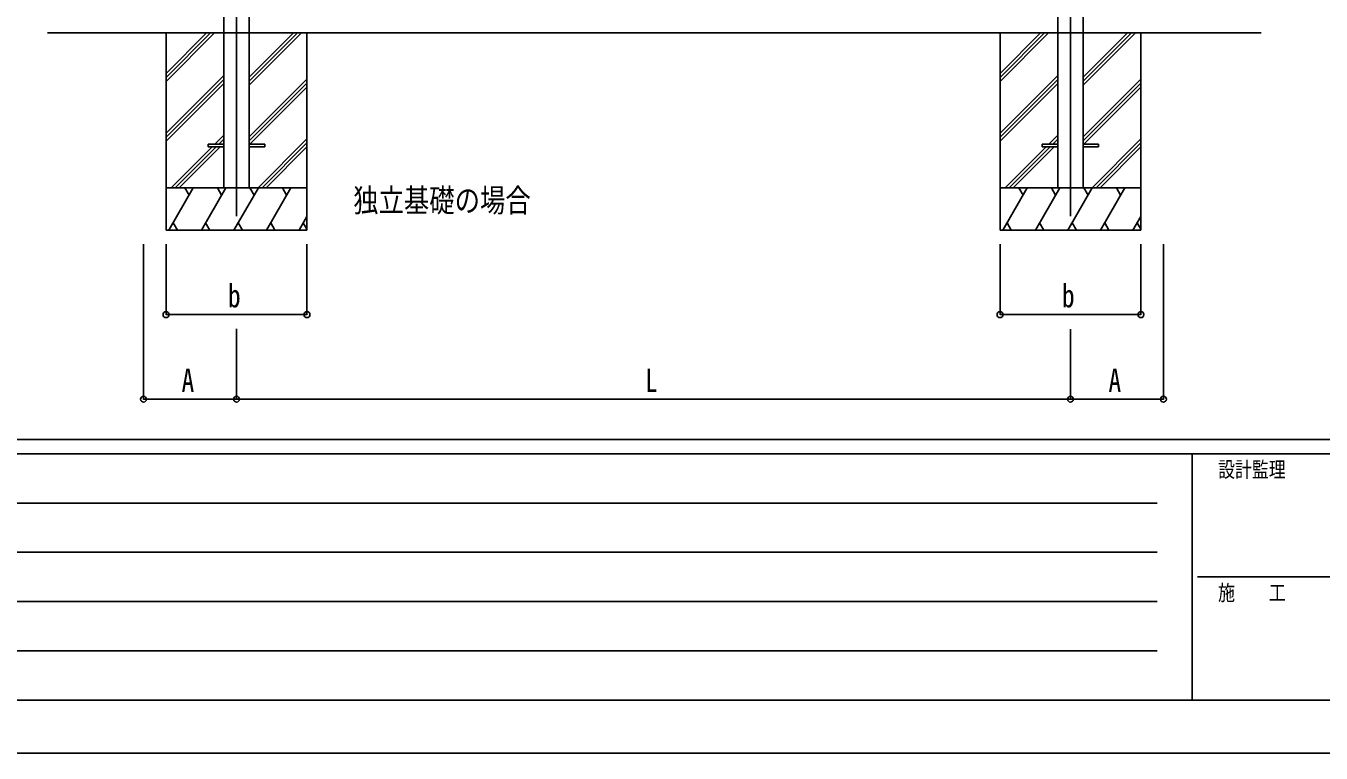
# Model space of a CAD drawing. Units: millimetres, scale not verified. Extents: x -10512 to 10512, y -7425 to 7425.
# Drawn here: x -7402 to -2805, y -7425 to -4844 of the extents above; entities that cross this region are included whole.
import ezdxf
from ezdxf.enums import TextEntityAlignment as Align

# ---------------------------------------------------------------- set-up
doc = ezdxf.new("R2010")
doc.units = ezdxf.units.MM
doc.header["$LTSCALE"] = 40
for name, color, linetype in [('0-2_USER1', 3, 'Continuous'), ('0-3_YKK_12', 2, 'Continuous'), ('0-4_YKK_13', 4, 'Continuous'), ('0-5_YKK_A1', 4, 'Continuous'), ('0-6_YKK_D', 6, 'Continuous'), ('0-7_YKK_ZWAK', 7, 'Continuous')]:
    doc.layers.add(name, color=color, linetype=linetype)
doc.styles.add('ＭＳ ゴシック', font='')
doc.styles.get('ＭＳ ゴシック').set_extended_font_data('MS Gothic')

msp = doc.modelspace()

# ---------------------------------------------------------------- linework, layer by layer
at = {"layer": '0-3_YKK_12'}
for p, q in [((-6654.72, -2275.39), (-6654.72, -5518.96)), ((-3694.72, -2275.39), (-3694.72, -5518.96))]:
    msp.add_line(p, q, dxfattribs=at)
at = {"layer": '0-4_YKK_13'}
for p, q in [((-6754.72, -5264.46), (-6754.72, -5273.46)), ((-6754.72, -5264.46), (-6699.92, -5264.46)), ((-6754.72, -5273.46), (-6699.92, -5273.46)), ((-6609.52, -5264.46), (-6554.72, -5264.46)), ((-6609.52, -5273.46), (-6554.72, -5273.46)), ((-6554.72, -5264.46), (-6554.72, -5273.46)), ((-3794.72, -5264.46), (-3794.72, -5273.46)), ((-3794.72, -5264.46), (-3739.92, -5264.46)), ((-3794.72, -5273.46), (-3739.92, -5273.46)), ((-3649.52, -5264.46), (-3594.72, -5264.46)), ((-3649.52, -5273.46), (-3594.72, -5273.46)), ((-3594.72, -5264.46), (-3594.72, -5273.46))]:
    msp.add_line(p, q, dxfattribs=at)
at = {"layer": '0-5_YKK_A1'}
for p, q in [((-6699.92, -2249.47), (-6699.92, -5418.96)), ((-6609.52, -2249.47), (-6609.52, -5418.96)), ((-3739.92, -2249.47), (-3739.92, -5418.96)), ((-3649.52, -2249.47), (-3649.52, -5418.96)), ((-3017.72, -4868.96), (-7325.13, -4868.96)), ((-6904.72, -4868.96), (-6904.72, -5568.96)), ((-6904.72, -5012.94), (-6760.74, -4868.96)), ((-6904.72, -5027.08), (-6746.6, -4868.96)), ((-6904.72, -5041.22), (-6732.46, -4868.96)), ((-6609.52, -5054.39), (-6424.09, -4868.96)), ((-6609.52, -5040.25), (-6438.23, -4868.96)), ((-6609.52, -5026.11), (-6452.37, -4868.96)), ((-6404.72, -4868.96), (-6404.72, -5568.96)), ((-3944.72, -4868.96), (-3944.72, -5568.96)), ((-3944.72, -5012.94), (-3800.74, -4868.96)), ((-3944.72, -5027.08), (-3786.6, -4868.96)), ((-3944.72, -5041.22), (-3772.46, -4868.96)), ((-3649.52, -5054.39), (-3464.09, -4868.96)), ((-3649.52, -5040.25), (-3478.23, -4868.96)), ((-3649.52, -5026.11), (-3492.37, -4868.96)), ((-3444.72, -4868.96), (-3444.72, -5568.96)), ((-6904.72, -5225.07), (-6699.92, -5020.27)), ((-6904.72, -5239.21), (-6699.92, -5034.41)), ((-6904.72, -5253.35), (-6699.92, -5048.56)), ((-6609.52, -5238.24), (-6404.72, -5033.44)), ((-6609.52, -5252.38), (-6404.72, -5047.58)), ((-3944.72, -5225.07), (-3739.92, -5020.27)), ((-3944.72, -5239.21), (-3739.92, -5034.41)), ((-3944.72, -5253.35), (-3739.92, -5048.56)), ((-3649.52, -5238.24), (-3444.72, -5033.44)), ((-3649.52, -5252.38), (-3444.72, -5047.58)), ((-6607.46, -5264.46), (-6404.72, -5061.72)), ((-3647.46, -5264.46), (-3444.72, -5061.72)), ((-6731.98, -5264.46), (-6699.92, -5232.4)), ((-3771.98, -5264.46), (-3739.92, -5232.4)), ((-6886.48, -5418.96), (-6740.98, -5273.46)), ((-6872.34, -5418.96), (-6726.84, -5273.46)), ((-6858.19, -5418.96), (-6712.69, -5273.46)), ((-6717.84, -5264.46), (-6699.92, -5246.54)), ((-6703.69, -5264.46), (-6699.92, -5260.69)), ((-6578.11, -5418.96), (-6404.72, -5245.57)), ((-6563.97, -5418.96), (-6404.72, -5259.71)), ((-6549.83, -5418.96), (-6404.72, -5273.85)), ((-3926.48, -5418.96), (-3780.98, -5273.46)), ((-3912.34, -5418.96), (-3766.84, -5273.46)), ((-3898.19, -5418.96), (-3752.69, -5273.46)), ((-3757.84, -5264.46), (-3739.92, -5246.54)), ((-3743.69, -5264.46), (-3739.92, -5260.69)), ((-3618.11, -5418.96), (-3444.72, -5245.57)), ((-3603.97, -5418.96), (-3444.72, -5259.71)), ((-3589.83, -5418.96), (-3444.72, -5273.85)), ((-6404.72, -5418.96), (-6904.72, -5418.96)), ((-6894.7, -5568.96), (-6808.1, -5418.96)), ((-6823.1, -5444.94), (-6838.1, -5418.96)), ((-6779.23, -5568.96), (-6692.63, -5418.96)), ((-6707.63, -5444.94), (-6722.63, -5418.96)), ((-6699.92, -5418.96), (-6609.52, -5418.96)), ((-6663.76, -5568.96), (-6577.16, -5418.96)), ((-6592.16, -5444.94), (-6607.16, -5418.96)), ((-6548.29, -5568.96), (-6461.69, -5418.96)), ((-6476.69, -5444.94), (-6491.69, -5418.96)), ((-3444.72, -5418.96), (-3944.72, -5418.96)), ((-3934.7, -5568.96), (-3848.1, -5418.96)), ((-3863.1, -5444.94), (-3878.1, -5418.96)), ((-3819.23, -5568.96), (-3732.63, -5418.96)), ((-3747.63, -5444.94), (-3762.63, -5418.96)), ((-3739.92, -5418.96), (-3649.52, -5418.96)), ((-3703.76, -5568.96), (-3617.16, -5418.96)), ((-3632.16, -5444.94), (-3647.16, -5418.96)), ((-3588.29, -5568.96), (-3501.69, -5418.96)), ((-3516.69, -5444.94), (-3531.69, -5418.96)), ((-6879.7, -5542.98), (-6864.71, -5568.96)), ((-6764.23, -5542.98), (-6749.23, -5568.96)), ((-6648.76, -5542.98), (-6633.77, -5568.96)), ((-6533.29, -5542.98), (-6518.3, -5568.96)), ((-6432.82, -5568.96), (-6404.72, -5520.28)), ((-6417.82, -5542.98), (-6404.72, -5565.68)), ((-3919.71, -5542.98), (-3904.71, -5568.96)), ((-3804.23, -5542.98), (-3789.23, -5568.96)), ((-3688.76, -5542.98), (-3673.77, -5568.96)), ((-3573.29, -5542.98), (-3558.3, -5568.96)), ((-3472.82, -5568.96), (-3444.72, -5520.28)), ((-3457.82, -5542.98), (-3444.72, -5565.68)), ((-6904.72, -5568.96), (-6404.72, -5568.96)), ((-3944.72, -5568.96), (-3444.72, -5568.96))]:
    msp.add_line(p, q, dxfattribs=at)
at = {"layer": '0-6_YKK_D'}
for p, q in [((-6984.72, -5618.96), (-6984.72, -6169.96)), ((-6904.72, -5618.96), (-6904.72, -5869.96)), ((-6404.72, -5618.96), (-6404.72, -5869.96)), ((-3944.72, -5618.96), (-3944.72, -5869.96)), ((-3444.72, -5618.96), (-3444.72, -5869.96)), ((-3364.72, -5618.96), (-3364.72, -6169.96)), ((-6904.72, -5868.96), (-6404.72, -5868.96)), ((-3944.72, -5868.96), (-3444.72, -5868.96)), ((-6654.72, -5918.96), (-6654.72, -6169.96)), ((-6654.72, -5918.96), (-6654.72, -6169.96)), ((-3694.72, -5919.96), (-3694.72, -6169.96)), ((-3694.72, -5919.96), (-3694.72, -6169.96)), ((-6654.72, -6168.96), (-6984.72, -6168.96)), ((-6654.72, -6168.96), (-3694.72, -6168.96)), ((-3694.72, -6168.96), (-3364.72, -6168.96))]:
    msp.add_line(p, q, dxfattribs=at)
for centre in [(-6904.72, -5868.96), (-6404.72, -5868.96), (-3944.72, -5868.96), (-3444.72, -5868.96), (-6984.72, -6168.96), (-6654.72, -6168.96), (-6654.72, -6168.96), (-3694.72, -6168.96), (-3694.72, -6168.96), (-3364.72, -6168.96)]:
    msp.add_circle(centre, 10.62, dxfattribs=at)
at = {"layer": '0-7_YKK_ZWAK'}
for p, q in [((9737.55, -6312.5), (-9762.45, -6312.5)), ((-3262.45, -6362.5), (-9762.45, -6362.5)), ((-3262.45, -6362.5), (-3262.45, -7237.5)), ((-12.45, -6362.5), (-3262.45, -6362.5)), ((-9656.2, -6537.5), (-3387.45, -6537.5)), ((-9656.2, -6712.5), (-3387.45, -6712.5)), ((-3243.7, -6800), (-12.45, -6800)), ((-9656.2, -6887.5), (-3387.45, -6887.5)), ((-9656.2, -7062.5), (-3387.45, -7062.5)), ((-9762.45, -7237.5), (-3262.45, -7237.5)), ((-3262.45, -7237.5), (-12.45, -7237.5))]:
    msp.add_line(p, q, dxfattribs=at)
msp.add_lwpolyline([(-10512.5, -7425), (10512.5, -7425), (10512.5, 7425), (-10512.5, 7425)], close=True, dxfattribs=at)

# ---------------------------------------------------------------- texts
at = {"layer": '0-2_USER1', "style": 'ＭＳ ゴシック', "width": 0.8}
msp.add_text('独立基礎の場合', height=82.48, dxfattribs=at).set_placement((-6240.5, -5529.5), align=Align.BOTTOM_LEFT)
at = {"layer": '0-6_YKK_D', "style": 'ＭＳ ゴシック', "width": 0.8}
for s, p in [('b', (-6684.72, -5867.96)), ('b', (-3724.72, -5867.96)), ('A', (-6849.72, -6167.96)), ('L', (-5204.72, -6167.96)), ('A', (-3559.72, -6167.96))]:
    msp.add_text(s, height=82.48, dxfattribs=at).set_placement(p, align=Align.BOTTOM_LEFT)
at = {"layer": '0-7_YKK_ZWAK', "style": 'ＭＳ ゴシック', "width": 0.8}
for s, p in [('設計監理', (-3170.78, -6462.5)), ('施\u3000\u3000工', (-3170.78, -6900))]:
    msp.add_text(s, height=54.99, dxfattribs=at).set_placement(p, align=Align.BOTTOM_LEFT)

doc.saveas('drawing.dxf')
